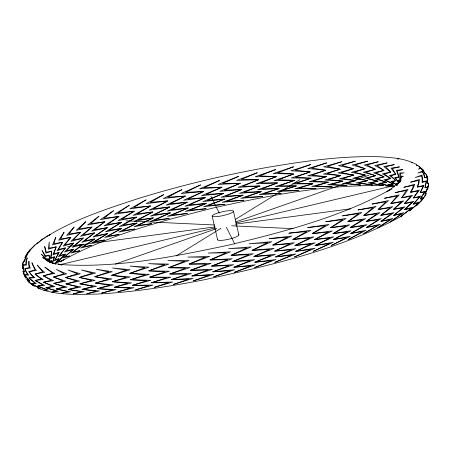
<?xml version="1.0" encoding="UTF-8"?>
<svg xmlns="http://www.w3.org/2000/svg" width="451" height="451" viewBox="0 0 451 451"><rect width="100%" height="100%" fill="white"/><g stroke="black" fill="none" stroke-linecap="round" stroke-linejoin="round"><path stroke-width="0.68" d="M23.114 264.438L23.142 264.731M33.532 285.697C37.168 287.868 29.061 283.166 27.59 280.618L29.061 280.516L24.856 275.054L27.674 274.574L26.197 272.19L24.94 268.706L29.349 267.426L28.751 265.109L28.898 261.287L29.106 264.669L30.318 268.069L24.94 268.706L26.259 271.835L28.689 275.296C17.504 272.415 36.187 284.012 27.59 280.618L32.906 285.421M22.77 268.17C22.95 271.412 21.558 260.74 24.455 260.819C25.532 256.388 32.528 244.008 24.811 259.917C25.493 261.157 23.689 262.471 23.486 261.202L22.668 265.143L22.73 267.764M52.417 263.164L54.509 256.805L50.969 257.78L51.628 251.19L46.284 252.199L44.683 246.46L45.884 253.163L51.628 251.19L50.574 258.829L54.509 256.805L52.316 262.882M51.577 262.178L51.848 260.757L50.072 261.383L48.973 255.17L45.399 255.858L42.044 250.547L45.466 256.72L48.973 255.17L50.146 262.33L51.848 260.757L51.566 262.059M399.721 182.413L401.413 176.826L403.357 176.42L401.367 176.048L399.693 182.554M399.614 182.407L400.527 180.485L400.978 180.439L400.945 179.611L399.609 182.418M27.37 253.321L30.826 249.003L38.036 242.35M24.236 274.574L22.99 271.53L24.066 271.491L23.334 268.926L23.114 265.205L25.82 264.387L25.938 261.907L27.207 257.859L26.299 261.473L26.327 265.143L23.114 265.205C21.513 266.259 26.53 273.881 23.435 271.97L22.99 271.53L25.284 277.376M30.251 249.595L27.167 253.603L24.844 257.73L25.284 257.126M421.008 201.107C421.076 201.309 429.69 189.589 424.977 194.065L427.559 187.458L425.051 187.808L426.229 181.505L422.181 182.187L422.147 178.416L421.544 175.924L415.27 177.452L421.984 175.039L422.564 178.765L422.181 182.187L426.663 180.71L425.051 187.808L427.965 186.686L426.697 190.604L424.977 194.065C428.613 192.143 420.467 201.665 421.014 201.101L416.324 205.859C416.933 204.466 430.006 193.378 420.236 198.93L424.549 192.025L420.298 192.707L423.213 186.071L417.44 187.052L418.443 183.072L418.556 180.423L410.573 182.198L419.464 179.447L418.849 183.427L417.44 187.052L424.115 185.186L420.298 192.707L425.417 191.156L420.236 198.93L423.01 198.169L420.896 201.157M30.172 249.691L26.017 255.198L25.493 256.822M55.298 263.502L58.968 258.744L55.107 259.748L59.042 252.515L53.77 253.795L56.172 246.866L49.114 248.146L49.272 242.018L48.246 249.2L56.172 246.866L52.908 254.933L59.042 252.515L54.21 260.904L58.968 258.744L55.101 263.553M397.917 183.946L396.254 185.028L397.703 184.538M34.953 244.848L28.261 252.267L28.954 252.177M36.79 243.974L41.706 239.752L38.594 242.356M394.151 186.703L386.975 191.568L391.947 188.907M37.923 288.037L38.724 287.839L31.604 283.578L34.828 283.031L28.92 278.03L33.442 277.089L31.237 274.896L28.954 271.665L35.003 269.907C28.808 254.804 33.171 267.68 36.424 270.425L28.954 271.665L31.294 274.535L34.913 277.686L28.92 278.03L36.328 283.628L31.604 283.578C32.094 285.032 45.63 290.275 37.935 288.042M44.486 237.925L41.655 239.769C71.235 220.28 105.382 209.309 138.795 198.384C180.609 185.462 223.256 175.281 266.332 167.563C303.94 161.187 342.021 155.589 380.266 156.79C390.267 157.495 400.494 158.149 410.01 161.565C410.596 162.084 414.311 162.98 411.814 162.777M45.771 237.113L48.533 235.315M60.208 261.896L64.025 259.432L61.263 261.23C108.274 234.802 161.176 221.176 213.097 208.018C267.973 195.706 323.908 184.572 380.396 185.682M176.099 255.965L220.967 228.296M235.416 219.383L299.78 179.695M402.467 215.685C341.255 249.211 272.156 265.03 204.466 279.721C168.978 286.627 133.13 292.225 96.988 294.069C77.487 294.458 56.956 295.614 38.47 288.347M53.816 263.384L54.419 263.068L53.844 263.232M427.61 179.481L427.976 179.295L425.992 174.65M115.293 264.123L216.762 228.561M235.569 221.971L368.749 175.298M398.537 183.439L397.055 183.929M390.335 189.645C340.054 217.337 283.702 231.808 228.234 245.226C173.195 256.698 116.922 268.458 60.406 264.506M60.891 264.466L214.896 228.009M236.104 222.991L396.942 184.916M397.771 158.944L399 158.746L397.252 158.853M67.661 246.567L215.172 226.881M235.129 224.215L350.889 208.762M427.486 189.516L428.427 184.448L428.365 183.343L427.621 183.32L427.035 177.39L424.757 177.728L423.686 174.187L422.356 171.87L417.863 173.094L422.333 171.087L424.098 174.531L424.757 177.728L427.001 176.696M398.498 183.326L396.153 183.456L396.931 184.228M125.947 220.843L214.529 224.987M231.572 225.782L293.15 228.663M385.712 186.015L390.594 186.494M422.672 170.112L423.297 170.23L417.66 165.269L416.623 165.759L417.045 165.122L416.515 164.705L417.925 165.658M411.413 162.343L412.118 162.473M55.434 263.576L59.346 264.32M61.922 265.025L58.376 264.151L59.459 264.455M59.994 264.607L61.313 264.934M55.851 263.993L51.256 262.443L55.873 264.044M427.576 179.154C428.078 179.233 426.68 173.257 425.13 173.731L423.027 170.439L420.997 168.302L418.314 169.187L420.501 167.625L423.444 170.771L425.13 173.731C426.15 173.477 424.769 172.823 425.338 173.46M394.529 186.765L387.618 184.459L393.379 184.042L385.65 179.988L390.752 178.506L384.263 174.052L390.729 172.13L385.673 166.842L394.264 164.598L383.812 166.543L390.729 172.13L382.437 173.827L390.752 178.506L383.857 179.769L393.379 184.042L389.416 184.775L394.18 186.59M52.519 263.136L46.019 260.204L52.541 263.181M413.308 162.991L416.053 164.254M396.857 185.062L390.904 181.353L395.668 180.693L390.876 175.76L395.713 174.323L392.432 168.578L399.507 166.842L391.011 168.15L395.713 174.323L389.484 175.416C391.429 177.48 399.907 181.296 392.263 181.702L397.292 185.293M50.022 262.172L42.715 257.453L49.824 262.302M418.996 166.408L423.297 170.23M28.56 281.413L30.087 283.025M26.829 279.197L27.607 280.263M427.666 189.132L427.548 189.606C428.027 188.309 428.754 183.134 428.241 182.948L427.621 183.32L427.108 176.995M26.919 279.473L27.274 279.998M25.544 277.731L26.045 278.267L24.066 274.67M49.762 262.048L48.234 258.756L46.464 259.088L41.385 254.223L47 259.844L48.234 258.756L49.745 262.144M210.91 196.365L219.282 213.086M226.391 227.276L234.853 244.171M399.174 182.638L398.115 180.118L400.009 180.174L400.347 173.601L404.135 172.823L399.834 172.93L400.009 180.174L398.594 180.704L399.129 182.114M233.426 211.237A10.909 1.934 -12.9 0 1 217.76 216.514A10.909 1.934 -12.9 0 1 217.185 213.21A10.909 1.934 -12.9 0 1 233.426 211.237L238.844 234.932M212.156 216.068L217.574 239.763M23.621 272.06L24.055 274.433M238.41 234.52A10.925 1.934 -12.9 0 1 229.379 239.058A10.925 1.934 -12.9 0 1 217.579 239.549M54.424 241.939L53.849 243.743L62.559 242.238L58.45 249.471L65.401 247.92L59.78 255.418L65.35 254.116L58.292 261.507L61.426 260.999L56.911 262.651L65.35 254.116L58.433 256.658L65.401 247.92L57.13 250.688L62.559 242.238L52.53 244.876L55.761 237.26L54.424 241.939M413.432 185.31L412.597 188.106L410.579 192.278L418.032 191.038L413.409 197.961L419.362 196.986L413.375 204.156L417.874 203.074L415.41 205.859L409.576 210.955C411.757 207.973 427.441 198.051 413.375 204.156L420.682 196.044L413.409 197.961L419.385 190.074L410.579 192.278L412.998 188.467L414.79 184.262L403.814 187.295L413.432 185.31M61.494 237.153L60.44 239.041L70.717 237.361L64.944 244.848L73.513 243.083L66.28 250.801L73.502 249.245L64.876 256.811L69.736 255.988L63.055 258.023L73.502 249.245L64.493 252.103L73.513 243.083L63.191 246.133L70.717 237.361L58.686 240.242L64.076 232.242L61.494 237.153M406.221 190.542L401.678 197.797L410.726 196.348L404.462 203.519L412.062 202.302L404.468 209.676L410.658 208.311L407.619 211.169L400.73 216.418L408.848 210.375L412.389 207.212L404.468 209.676L413.821 201.287L404.462 203.519L412.518 195.322L401.678 197.797L405.071 193.834L408.02 189.426L395.076 192.673L406.221 190.542M70.333 232.124L68.817 234.092L80.549 232.288L73.197 239.988L83.288 238.055L74.528 245.936L83.339 244.171L73.242 251.872L79.782 250.773L71.004 253.135L83.339 244.171L72.329 247.289L83.288 238.055L71.021 241.324L80.549 232.288L66.641 235.343L74.139 227.022L70.333 232.124M397.01 196.055L390.831 203.553L401.39 201.952L393.554 209.315L402.72 207.9L393.616 215.437L401.435 213.836L390.098 222.033L403.589 212.68L393.616 215.437L404.908 206.834L393.554 209.315L403.6 200.87L390.831 203.553L399.231 194.888L384.449 198.282L397.01 196.055M80.853 226.921L78.891 228.945L91.959 227.078L83.108 234.932L94.625 232.879L84.444 240.879L94.744 238.962L83.294 246.736L91.457 245.412L80.661 248.039L94.744 238.962L81.851 242.277L94.625 232.879L80.543 236.313L91.959 227.078L76.32 230.241L85.82 221.65L80.853 226.921M385.898 201.789L378.158 209.484L390.115 207.776L380.807 215.29L391.451 213.723L380.937 221.368L390.301 219.581L377.684 227.817L392.855 218.385L380.937 221.368L394.033 212.618L380.807 215.29L392.725 206.654L378.158 209.484L388.514 200.582L372.047 204.055L385.898 201.789M92.929 221.588L90.55 223.662L104.818 221.779L94.575 229.745L107.389 227.631L95.911 235.693L107.597 233.669L94.93 241.465L104.632 239.96L91.931 242.796L107.597 233.669L92.951 237.113L107.389 227.631L91.638 231.149L104.818 221.779L87.607 224.987L99.006 216.192L92.929 221.588M373.005 207.685L363.794 215.527L377.03 213.768L366.359 221.373L378.372 219.716L366.573 227.411L377.386 225.489L363.636 233.703L380.311 224.26L366.573 227.411L381.32 218.577L366.359 221.373L380.007 212.618L363.794 215.527L375.987 206.451L358.009 209.935L373.005 207.685M106.436 216.192L103.657 218.301L118.985 216.457L107.462 224.48L121.454 222.354L108.804 230.427L121.759 228.347L108.014 236.115L119.16 234.475L104.688 237.451L121.759 228.347L105.511 231.853L121.454 222.354L104.198 225.895L118.985 216.457L100.387 219.637L113.551 210.707L106.436 216.192M358.477 213.678L347.901 221.61L362.283 219.857L350.359 227.507L363.619 225.799L350.675 233.5L362.829 231.493L348.099 239.628L366.088 230.247L350.675 233.5L366.911 224.649L350.359 227.507L365.592 218.69L347.901 221.61L361.787 212.427L342.495 215.854L358.477 213.678M50.309 234.475L49.272 235.247L50.315 234.464M121.218 210.792L118.083 212.917L134.297 211.169L121.64 219.192L136.653 217.111L122.982 225.139L137.065 223.065L122.407 230.743L134.877 229.029L118.788 232.079L137.065 223.065L119.397 226.565L136.653 217.111L118.077 220.607L134.297 211.169L114.509 214.248L129.29 205.25L121.218 210.792M342.467 219.699L330.651 227.67L346.024 225.974L332.996 233.612L347.366 231.915L333.419 239.56L346.791 237.519L331.254 245.524L350.354 236.279L333.419 239.56L350.957 230.765L332.996 233.612L349.632 224.807L330.651 227.67L346.075 218.447L325.667 221.745L342.467 219.699M137.121 205.436L133.659 207.567L150.6 205.972L136.952 213.943L152.827 211.959L138.294 219.885L153.363 217.867L137.955 225.404L151.621 223.668L134.082 226.723L153.363 217.867L134.454 221.3L152.827 211.959L133.13 215.341L150.6 205.972L129.826 208.886L146.051 199.883L137.121 205.436M325.148 225.68L312.239 233.641L328.441 232.051L314.46 239.628L329.782 237.998L314.995 245.536L329.444 243.517L313.276 251.337L333.266 242.288L314.995 245.536L333.639 236.86L314.46 239.628L332.308 230.906L312.239 233.641L329.016 224.446L307.706 227.552L325.148 225.68M153.966 200.199L150.222 202.319L167.704 200.926L153.222 208.79L169.801 206.958L154.569 214.732L170.461 212.821L154.479 220.167L169.204 218.459L150.397 221.452L170.461 212.821L150.516 216.114L169.801 206.958L149.185 210.16L167.704 200.926L146.169 203.604L163.657 194.663L153.966 200.199M306.719 231.56L292.857 239.458L309.719 238.032L294.943 245.491L311.066 243.974L295.608 251.354L310.976 249.409L294.368 256.991L315.023 248.208L295.608 251.354L315.142 242.863L294.943 245.491L313.811 236.91L292.857 239.458L310.801 230.36L288.82 233.201L306.719 231.56M171.572 195.125L167.58 197.217L185.429 196.078L170.281 203.784L187.379 202.155L171.628 209.732L188.18 207.973L171.808 215.076L187.436 213.453L167.558 216.322L188.18 207.973L167.406 211.068L187.379 202.155L166.069 205.115L185.429 196.078L163.358 198.468L181.905 189.657L171.572 195.125M287.377 237.271L272.72 245.051L290.072 243.839L274.665 251.128L291.419 249.781L275.465 256.952L291.6 255.131L274.738 262.431L295.822 253.969L275.465 256.952L295.67 248.715L274.665 251.128L294.334 242.762L272.72 245.051L291.628 236.115L269.208 238.635L287.377 237.271M189.741 190.277L185.558 192.329L203.576 191.489L187.932 198.992L205.38 197.606L189.285 204.934L206.321 203.39L189.741 210.2L206.107 208.712L185.372 211.389L206.321 203.39L184.938 206.214L205.38 197.606L183.596 200.261L203.576 191.489L181.206 193.524L200.605 184.904L189.741 190.277M267.33 242.756L252.053 250.367L269.709 249.414L253.851 256.489L271.057 255.356L254.792 262.268L271.519 260.627L254.595 267.601L275.877 259.522L254.792 262.268L275.437 254.347L253.851 256.489L274.095 248.394L252.053 250.367L271.711 241.657L249.087 243.794L267.33 242.756M246.804 247.954L231.081 255.345L248.851 254.697L232.722 261.507L250.204 260.639L233.815 267.251L250.953 265.831L234.165 272.432L255.396 264.793L233.815 267.251L254.668 259.697L232.722 261.507L253.321 253.744L231.081 255.345L251.258 246.922L228.68 248.619L246.804 247.954M208.277 185.705L203.948 187.706L221.954 187.204L205.994 194.454L223.595 193.366L207.347 200.396L224.683 199.105L208.091 205.588L225.026 204.28L203.649 206.705L224.683 199.105L202.927 201.608L223.595 193.366L201.58 195.655L221.954 187.204L199.517 188.828L219.547 180.468L208.277 185.705M226.024 252.802L210.031 259.934L227.732 259.629L211.519 266.129L229.091 265.571L212.754 271.835L230.128 270.69L213.667 276.88L234.61 269.732L212.754 271.835L233.59 264.703L211.519 266.129L232.231 258.756L210.031 259.934L230.506 251.85L208.21 253.062L226.024 252.802M226.977 181.465L222.546 183.394L240.349 183.275L224.254 190.226L241.837 189.471L225.613 196.168L243.072 195.176L226.656 201.287L243.98 200.216L222.191 202.319L243.072 195.176L221.17 197.296L241.837 189.471L219.812 191.348L240.349 183.275L218.087 184.436L238.523 176.397L226.977 181.465M205.211 257.25L189.138 264.072L206.581 264.156L190.463 270.307L207.945 270.098L191.855 275.978L209.281 275.149L193.327 280.894L213.746 274.281L191.855 275.978L212.427 269.32L190.463 270.307L211.062 263.373L189.138 264.072L209.676 256.388L187.892 257.07L205.211 257.25M245.637 177.593L241.161 179.447L258.57 179.74L242.531 186.353L259.894 185.975L243.89 192.295L261.287 191.647L245.226 197.346L262.758 196.557L240.789 198.288L261.287 191.647L239.47 193.327L259.894 185.975L238.105 187.385L258.57 179.74L236.719 180.394L257.324 172.727L245.637 177.593M184.6 261.253L168.623 267.725L185.632 268.227L169.796 273.994L186.996 274.169L171.335 279.631L188.631 279.158L173.37 284.434L193.034 278.385L171.335 279.631L191.416 273.492L169.796 273.994L190.046 267.55L168.623 267.725L188.992 260.492L167.964 260.599L184.6 261.253M264.055 174.137L259.573 175.901L276.412 176.64L260.605 182.875L277.579 182.909L261.969 188.817L279.118 188.546L263.604 193.806L281.159 193.338L259.24 194.646L279.118 188.546L257.622 189.753L277.579 182.909L256.253 183.805L276.412 176.64L255.198 176.753L275.753 169.508L264.055 174.137M164.418 264.76L148.723 270.848L165.111 271.801L149.738 277.145L166.475 277.737L151.423 282.754L168.403 282.676L154.016 287.45L172.694 282.016L151.423 282.754L170.788 277.173L149.738 277.145L169.413 271.231L148.723 270.848L168.691 264.111L148.633 263.621L164.418 264.76M282.208 178.348L278.29 179.836L294.689 180.31L279.659 185.778L296.38 185.919L281.587 190.711L298.979 190.61L277.342 191.438L296.38 185.919L275.431 186.601L294.689 180.31L274.056 180.654L293.68 174.013L277.596 172.795L293.595 166.774L273.334 173.539L293.68 174.013L282.208 178.348M144.878 267.736L129.646 273.407L145.245 274.834L130.508 279.727L146.614 280.77L132.34 285.32L148.824 285.658L135.469 289.925L152.962 285.117L132.34 285.32L150.764 280.319L130.508 279.727L149.382 274.377L129.646 273.407L148.988 267.206L130.113 266.084L144.878 267.736M299.16 175.884L295.394 177.266L311.043 178.201L296.764 183.207L312.881 183.788L298.974 188.095L316.027 188.388L294.898 188.698L312.881 183.788L292.705 183.907L311.043 178.201L291.318 177.97L310.187 171.882L295.022 170.174L310.666 164.547L290.923 170.794L310.187 171.882L299.16 175.884M126.195 270.155L111.6 275.381L126.252 277.292L112.316 281.723L127.622 283.234L114.289 287.287L130.108 288.082L117.948 291.82L134.043 287.659L114.289 287.287L131.568 282.907L112.316 281.723L130.181 276.965L111.6 275.381L130.097 269.749L112.609 267.979L126.195 270.155M315.3 173.928L311.72 175.191L326.462 176.617L313.09 181.133L328.435 182.181L315.582 185.981L332.105 186.703L311.72 186.46L328.435 182.181L309.245 181.708L326.462 176.617L307.858 175.772L325.752 170.269L311.664 168.054L326.772 162.862L307.774 168.55L325.752 170.269L315.3 173.928M108.584 271.981L94.795 276.734L108.336 279.158L95.37 283.093L109.711 285.094L97.472 288.646L112.462 289.908L101.627 293.116L116.144 289.615L97.472 288.646L113.415 284.897L95.37 283.093L112.017 278.955L94.795 276.734L112.231 271.705L96.311 269.27L108.584 271.981M330.448 172.496L327.093 173.635L340.77 175.563L328.469 179.577L342.878 181.11L331.22 184.391L347.05 185.57L327.618 184.747L342.878 181.11L324.878 180.028L340.77 175.563L323.485 174.086L340.201 169.198L327.341 166.458L341.734 161.729L323.7 166.831L340.201 169.198L330.448 172.496M92.224 273.193L79.399 277.466L91.7 280.398L79.844 283.837L93.075 286.334L82.071 289.379L96.074 291.132L86.693 293.804L99.474 290.968L82.071 289.379L96.491 286.272L79.844 283.837L95.093 280.33L79.399 277.466L95.584 273.052L81.4 269.957L92.224 273.193M344.434 171.605L341.351 172.62L353.815 175.056L342.726 178.557L356.053 180.592L345.725 183.348L360.693 185.006L342.416 183.574L356.053 180.592L339.428 178.878L353.815 175.056L338.03 172.936L353.375 168.68L341.875 165.416L355.399 161.159L338.526 165.652L353.375 168.68L344.434 171.605M77.307 273.791L65.592 277.557L76.523 281.007L65.919 283.938L77.899 286.949L68.259 289.474L81.124 291.724L73.31 293.872L84.202 291.701L68.259 289.474L80.988 287.016L65.919 283.938L79.585 281.074L65.592 277.557L80.334 273.78L68.033 270.019L77.307 273.791M357.107 171.262L354.328 172.152L365.457 175.095L355.709 178.089L367.807 180.625L358.928 182.869L372.887 185.017L355.957 182.954L367.807 180.625L352.744 178.269L365.457 175.095L351.335 172.333L365.141 168.713L355.117 164.931L367.604 161.165L352.09 165.032L365.141 168.713L357.107 171.262M398.814 177.017L395.674 177.987L398.718 183.365L396.694 179.814L394.732 177.519L398.814 177.017L397.342 170.839L402.805 169.593L396.367 170.292L398.814 177.017M368.332 171.476L365.891 172.231L375.565 175.693L367.272 178.173L378.023 181.223L370.699 182.943L383.491 185.598L368.089 182.892L378.023 181.223L364.667 178.218L375.565 175.693L363.258 172.282L375.356 169.305L366.911 165.01L378.231 161.751L364.245 164.976L375.356 169.305L368.332 171.476M63.991 273.751L53.522 277.015L62.965 280.979L53.737 283.397L64.346 286.915L56.183 288.928L67.774 291.69L61.674 293.308L70.497 291.797L56.183 288.928L67.081 287.118L53.737 283.397L65.671 281.182L53.522 277.015L66.658 273.881L56.369 269.467L63.991 273.751M377.983 172.237L375.903 172.868L384.026 176.831L377.284 178.805L386.575 182.362L380.898 183.585L392.393 186.748L378.682 183.399L386.575 182.362L375.074 178.72L384.026 176.831L373.665 172.778L383.919 170.45L377.132 165.647L387.15 162.896L374.86 165.478L383.919 170.45L377.983 172.237M52.417 273.086L43.324 275.843L51.188 280.308L43.443 282.225L52.57 286.25L45.979 287.755L56.178 291.025L51.797 292.147L58.512 291.267L45.979 287.755L54.915 286.588L43.443 282.225L53.506 280.646L43.324 275.843L54.695 273.351C49.931 271.739 36.554 260.407 52.417 273.086M42.721 271.801L35.099 274.056L41.312 279.011L35.139 280.426L42.693 284.947L37.754 285.968L46.459 289.734L43.86 290.388L48.381 290.111L42.242 288.031L37.754 285.968L44.626 285.415L35.139 280.426L43.211 279.479L38.448 276.655L35.099 274.056L44.581 272.195C40.759 270.363 31.198 257.324 42.721 271.801"/></g></svg>
